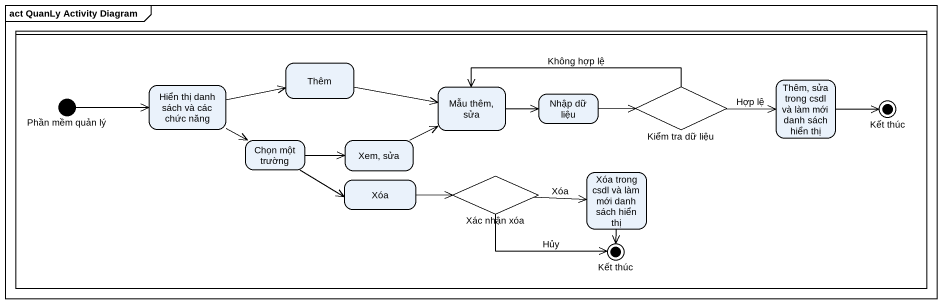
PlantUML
@startuml
mainframe act QuanLy Activity Diagram
hide empty description
state " " as lane1 <<partition>> {
  state Thêm
  state "Phần mềm quản lý" as Phần_mềm_quản_lý <<start>>
  state "Hiển thị danh sách và các chức năng" as Hiển_thị_danh_sách_và_các
  state "Mẫu thêm, sửa" as Mẫu_thêm_sửa
  state "Nhập dữ liệu" as Nhập_dữ_liệu
  state "Kiểm tra dữ liệu" as Kiểm_tra_dữ_liệu <<choice>>
  state "Thêm, sửa trong csdl và làm mới danh sách hiển thị" as Thêm_sửa_trong_csdl_và_làm
  state "Kết thúc" as Kết_thúc <<end>>
  state "Chọn một trường" as Chọn_một_trường
  state "Xem, sửa" as Xem_sửa
  state Xóa
  state "Xác nhận xóa" as Xác_nhận_xóa <<choice>>
  state "Xóa trong csdl và làm mới danh sách hiển thị" as Xóa_trong_csdl_và_làm_mới
  state "Kết thúc" as Kết_thúc_2 <<end>>
}
Thêm -right-> Mẫu_thêm_sửa
Phần_mềm_quản_lý -right-> Hiển_thị_danh_sách_và_các
Hiển_thị_danh_sách_và_các -right-> Thêm
Hiển_thị_danh_sách_và_các -right-> Chọn_một_trường
Mẫu_thêm_sửa -right-> Nhập_dữ_liệu
Nhập_dữ_liệu -right-> Kiểm_tra_dữ_liệu
Kiểm_tra_dữ_liệu -left-> Mẫu_thêm_sửa : Không hợp lệ
Kiểm_tra_dữ_liệu -right-> Thêm_sửa_trong_csdl_và_làm : Hợp lệ
Thêm_sửa_trong_csdl_và_làm -right-> Kết_thúc
Chọn_một_trường -right-> Xem_sửa
Chọn_một_trường -right-> Xóa
Xem_sửa -right-> Mẫu_thêm_sửa
Xóa -right-> Xác_nhận_xóa
Xác_nhận_xóa -right-> Xóa_trong_csdl_và_làm_mới : Xóa
Xác_nhận_xóa -right-> Kết_thúc_2 : Hủy
Xóa_trong_csdl_và_làm_mới --> Kết_thúc_2
@enduml
